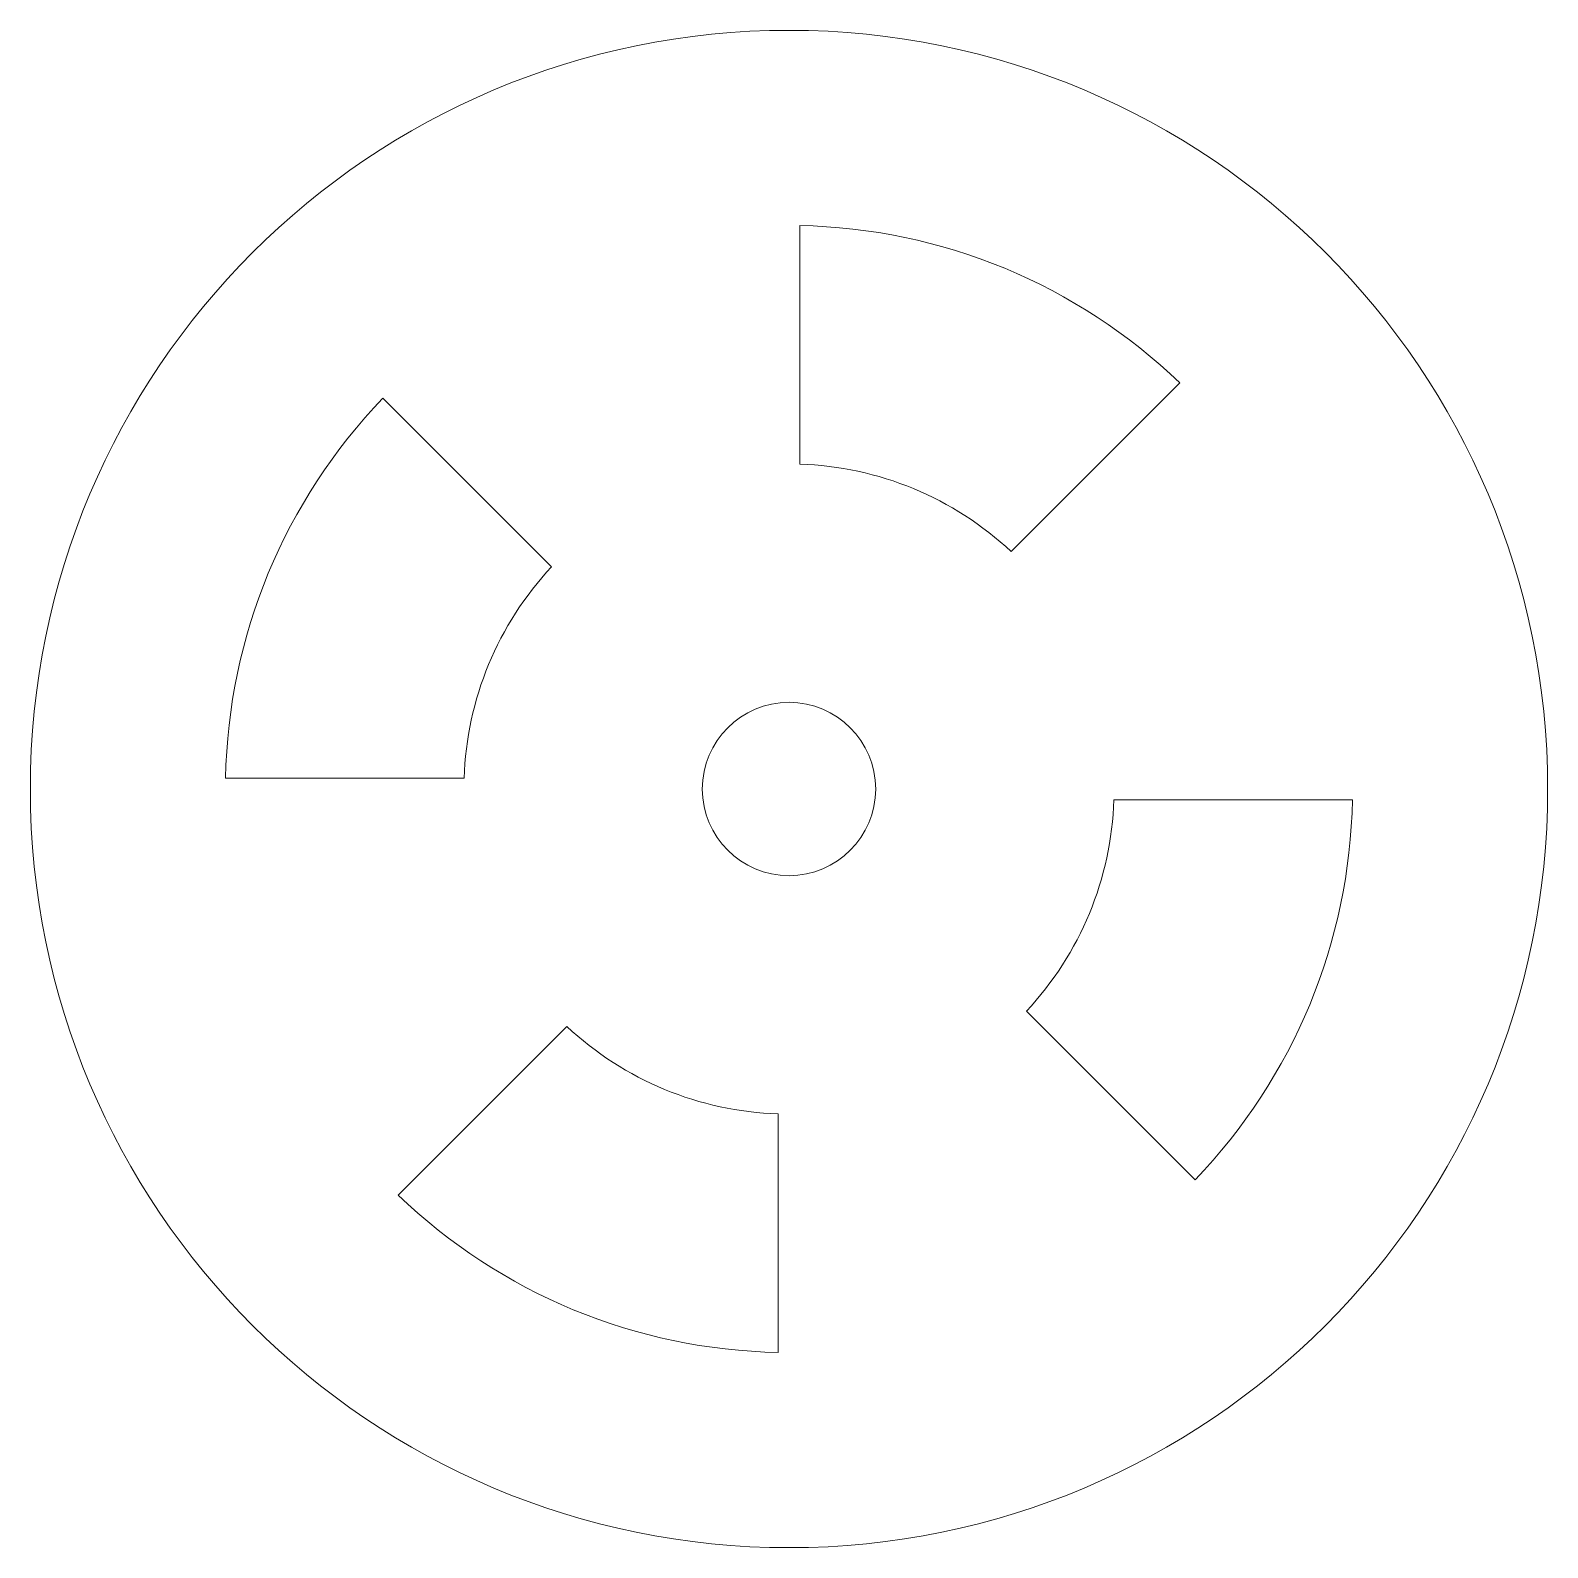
# Model space of a CAD drawing. Header units: millimetres. Extents: x -3.5 to 3.5, y -3.5 to 3.5.
import ezdxf

# ---------------------------------------------------------------- set-up
doc = ezdxf.new("R2010")
doc.units = ezdxf.units.MM

msp = doc.modelspace()

# ---------------------------------------------------------------- linework, layer by layer
at = {"color": 7, "linetype": 'Continuous', "lineweight": 15}
for p, q in [((0.05, 2.5995), (0.05, 1.4992)), ((1.8028, 1.8735), (1.0247, 1.0954)), ((-1.8735, 1.8028), (-1.0954, 1.0247)), ((-2.5995, 0.05), (-1.4992, 0.05)), ((2.5995, -0.05), (1.4992, -0.05)), ((1.8735, -1.8028), (1.0954, -1.0247)), ((-1.8028, -1.8735), (-1.0247, -1.0954)), ((-0.05, -2.5995), (-0.05, -1.4992))]:
    msp.add_line(p, q, dxfattribs=at)
for radius in [3.5, 0.4]:
    msp.add_circle((0, 0), radius, dxfattribs=at)
for radius, start, end in [(2.6, 46.10191, 88.89809), (2.6, 136.10191, 178.89809), (1.5, 46.91021, 88.08979), (1.5, 136.91021, 178.08979), (1.5, 316.91021, 358.08979), (2.6, 316.10191, 358.89809), (1.5, 226.91021, 268.08979), (2.6, 226.10191, 268.89809)]:
    msp.add_arc((0, 0), radius, start, end, dxfattribs=at)

doc.saveas('drawing.dxf')
